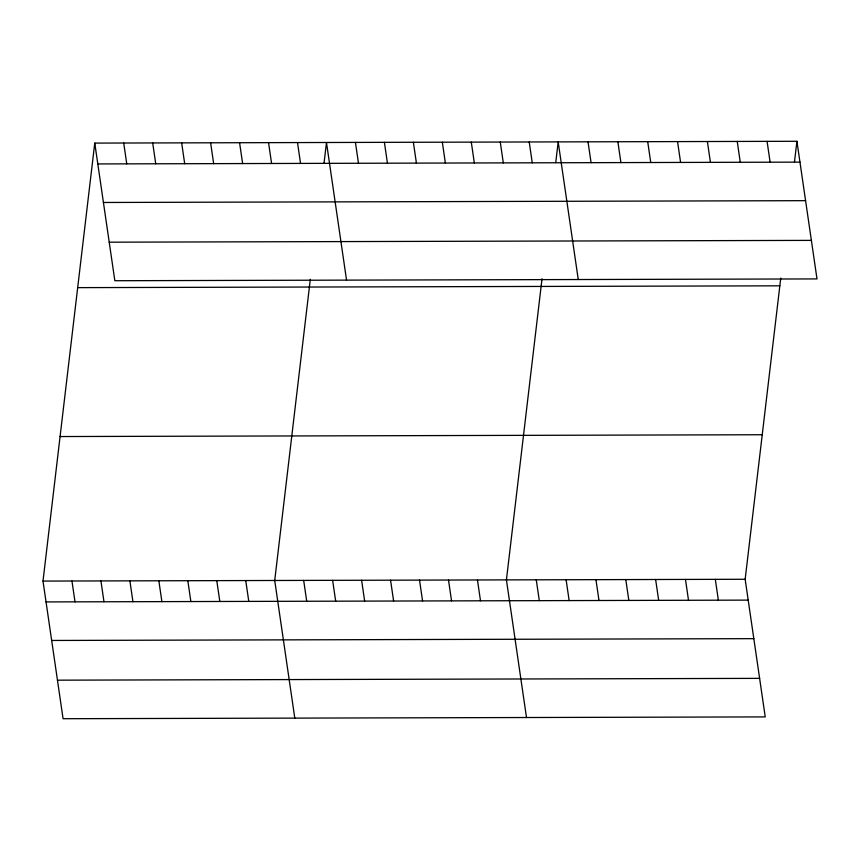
<?xml version="1.0" encoding="UTF-8"?>
<svg xmlns="http://www.w3.org/2000/svg" width="860" height="860" viewBox="0 0 860 860"><rect width="100%" height="100%" fill="white"/><g stroke="black" fill="none" stroke-linecap="round" stroke-linejoin="round"><path stroke-width="1.29" d="M780.751 278.081L745.158 579.274L765.239 716.907L63.081 718.713L43 581.08L94.761 143.093L796.919 141.287L817 278.919L114.842 280.725L94.761 143.093M310.31 279.296L274.716 580.489L294.786 718.111M324.037 163.153L326.477 142.502L346.548 280.123M542.026 278.694L506.422 579.887L526.503 717.519M555.743 162.551L558.183 141.9L578.264 279.532M794.479 161.938L796.919 141.287M97.803 163.938L799.961 162.131M103.426 202.476L805.583 200.67M109.22 242.187L811.378 240.381M77.68 287.638L779.837 285.821M60.082 436.547L762.239 434.741M43 581.08L745.158 579.274M46.042 601.925L748.2 600.119M51.664 640.463L753.822 638.658M57.459 680.174L759.616 678.368M767.077 141.362L770.119 162.207M737.235 141.438L740.277 162.282M707.393 141.524L710.435 162.357M677.551 141.599L680.593 162.443M715.316 579.35L718.358 600.194M647.709 141.674L650.751 162.518M685.474 579.425L688.516 600.269M617.867 141.75L620.909 162.594M655.632 579.511L658.674 600.345M588.025 141.825L591.067 162.669M625.79 579.586L628.832 600.43M595.948 579.662L598.99 600.506M529.222 141.975L532.265 162.82M566.106 579.737L569.148 600.581M500.262 142.05L503.304 162.895M536.264 579.812L539.306 600.656M471.291 142.126L474.333 162.97M442.33 142.201L445.373 163.045M477.461 579.962L480.503 600.807M413.37 142.276L416.412 163.12M448.501 580.038L451.543 600.882M384.398 142.351L387.441 163.196M419.529 580.113L422.572 600.957M355.438 142.427L358.48 163.271M390.569 580.188L393.611 601.033M361.608 580.263L364.651 601.108M297.506 142.577L300.548 163.422M332.637 580.339L335.679 601.183M268.546 142.652L271.588 163.497M303.677 580.414L306.719 601.258M239.585 142.728L242.627 163.572M210.614 142.803L213.656 163.647M245.745 580.564L248.787 601.409M181.653 142.878L184.696 163.712M216.784 580.64L219.827 601.484M152.693 142.953L155.735 163.787M187.824 580.715L190.866 601.559M123.722 143.029L126.764 163.862M158.853 580.79L161.895 601.634M129.892 580.865L132.934 601.699M100.932 580.941L103.974 601.774M71.96 581.016L75.003 601.85"/></g></svg>
